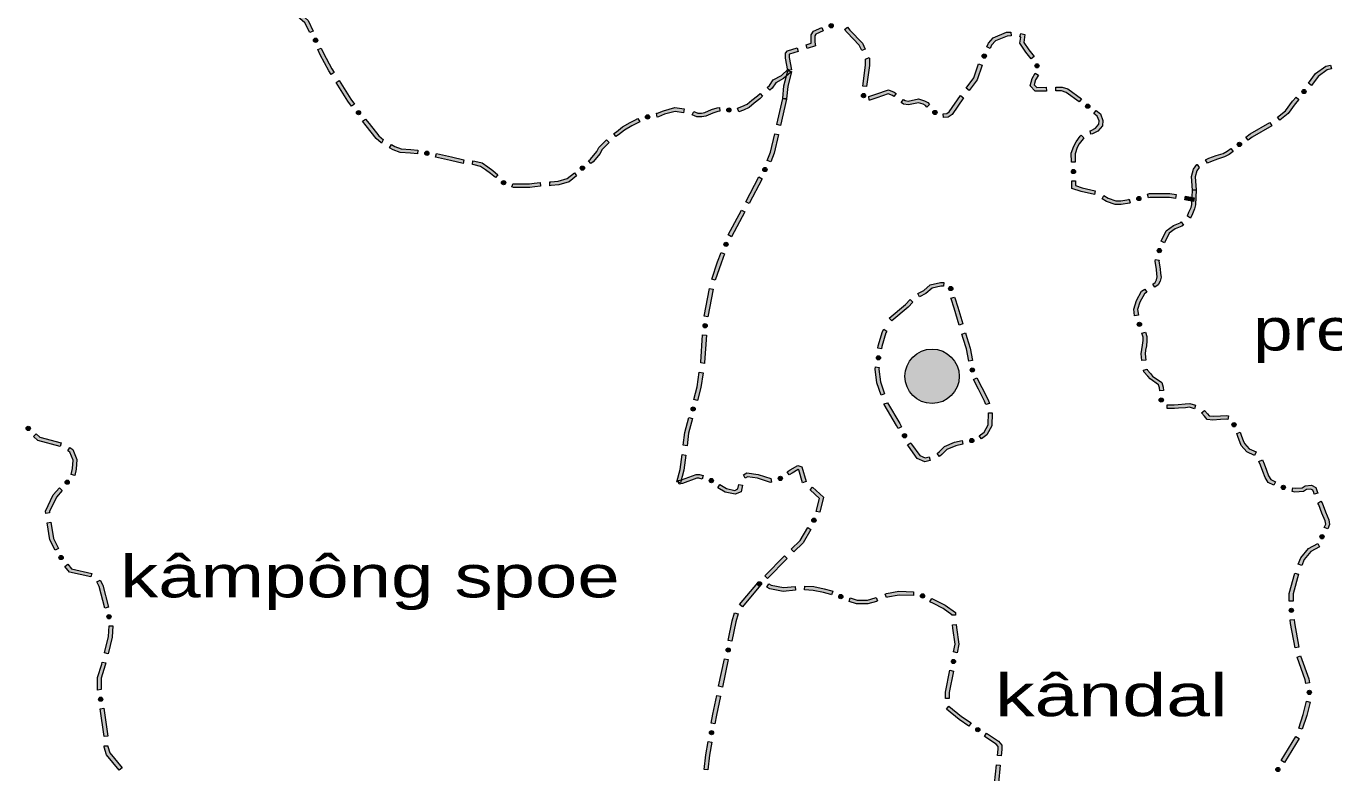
# Model space of a CAD drawing. Header units: metres. Extents: x -835890 to 1024355, y 79891 to 2211954.
# Drawn here: x -433903 to -294392, y 801482 to 881149 of the extents above; entities that cross this region are included whole.
import ezdxf

# ---------------------------------------------------------------- set-up
doc = ezdxf.new("R2010")
doc.units = ezdxf.units.M
doc.header["$LTSCALE"] = 2200
for name, color, linetype, lineweight in [('20', 7, 'Continuous', 13), ('37', 7, 'Continuous', 13), ('8', 7, 'Continuous', 13)]:
    doc.layers.add(name, color=color, linetype=linetype, lineweight=lineweight)

msp = doc.modelspace()

# ---------------------------------------------------------------- hatches: boundary and pattern name
at = {"layer": '37'}
for points in [[(-405296, 882909), (-404843, 882670), (-404428, 882268), (-403833, 881751), (-403283, 880630), (-403642, 880454), (-404156, 881502), (-404699, 881973), (-405080, 882343), (-405483, 882555)], [(-350696, 879143), (-350150, 879319), (-350166, 879399), (-350166, 879843), (-350166, 880234), (-349912, 880614), (-349034, 881022), (-348866, 880659), (-349642, 880299), (-349766, 880113), (-349766, 879843), (-349766, 879438), (-349687, 879047), (-350574, 878762)], [(-347799, 881249, 1), (-348234, 881131, 1)], [(-346287, 881057), (-346021, 880731), (-344683, 879344), (-344392, 878703), (-344756, 878537), (-345019, 879116), (-346321, 880465), (-346597, 880804)], [(-331430, 878940), (-331242, 879325), (-330739, 879908), (-329322, 880490), (-328839, 880519), (-328815, 880120), (-329232, 880095), (-330498, 879574), (-330905, 879103), (-331070, 878765)], [(-327799, 880381), (-327343, 880272), (-327473, 879413), (-326933, 878628), (-326372, 877917), (-326686, 877669), (-327256, 878390), (-327893, 879316), (-327793, 879968), (-327892, 879992)], [(-402923, 879442, 1), (-403122, 879846, 1)], [(-402429, 878813), (-402185, 878258), (-401281, 876598), (-401030, 876194), (-401370, 875983), (-401627, 876397), (-402544, 878081), (-402795, 878651)], [(-352628, 876400), (-352900, 877748), (-352900, 878275), (-352666, 878509), (-351648, 878837), (-351526, 878456), (-352451, 878158), (-352500, 878109), (-352500, 877788), (-352236, 876479)], [(-343978, 877792), (-343944, 877717), (-343944, 876953), (-344239, 874706), (-344636, 874758), (-344344, 876979), (-344344, 877630), (-344343, 877627)], [(-331590, 878156, 1), (-331787, 877752, 1)], [(-354831, 874617), (-354608, 874806), (-354204, 875414), (-353333, 875884), (-352610, 876548), (-352339, 876253), (-353099, 875555), (-353926, 875109), (-354306, 874538), (-354572, 874312)], [(-353172, 873414), (-353057, 874788), (-352651, 876392), (-352263, 876293), (-352661, 874722), (-352773, 873381)], [(-333624, 874548), (-332786, 875618), (-332311, 877113), (-331929, 876992), (-332427, 875428), (-333309, 874301)], [(-325918, 875934), (-326209, 875415), (-326359, 874890), (-326078, 874609), (-325068, 874627), (-325061, 874227), (-326240, 874206), (-326808, 874774), (-326581, 875569), (-326267, 876130)], [(-325956, 876715, 1), (-326155, 877118, 1)], [(-294660, 876580), (-295096, 876500), (-296064, 875794), (-296778, 874823), (-297101, 875060), (-296350, 876081), (-295257, 876877), (-294732, 876973)], [(-400502, 875345), (-399265, 873356), (-398881, 872843), (-399202, 872603), (-399595, 873130), (-400841, 875134)], [(-358020, 872386), (-357538, 872567), (-356983, 872814), (-356479, 873256), (-355890, 873715), (-355592, 873968), (-355333, 873664), (-355637, 873405), (-356224, 872947), (-356765, 872473), (-357386, 872196), (-357879, 872011)], [(-353808, 870647), (-353167, 873442), (-352777, 873353), (-353418, 870558)], [(-344597, 873518, 1), (-344539, 873964, 1)], [(-344000, 873638), (-343991, 873639), (-343268, 873881), (-341917, 874370), (-341286, 874116), (-341073, 873948), (-341321, 873635), (-341488, 873767), (-341925, 873942), (-343137, 873503), (-343909, 873245), (-343963, 873240)], [(-340288, 873329), (-340129, 873202), (-339791, 873146), (-338692, 873399), (-338046, 873197), (-337720, 872993), (-337516, 872789), (-337800, 872506), (-337971, 872678), (-338214, 872830), (-338708, 872985), (-339779, 872738), (-340296, 872825), (-340536, 873015)], [(-336075, 871804), (-335672, 871827), (-335418, 872008), (-334230, 873737), (-333900, 873511), (-335128, 871724), (-335534, 871434), (-336052, 871404)], [(-324068, 874644), (-323394, 874655), (-322766, 874446), (-321319, 873382), (-321556, 873060), (-322952, 874087), (-323456, 874254), (-324061, 874244)], [(-298113, 873309), (-298511, 872875), (-299270, 871828), (-300170, 871112), (-300419, 871425), (-299561, 872108), (-298821, 873128), (-298409, 873579)], [(-297730, 874009, 1), (-297421, 874336, 1)], [(-398308, 871742, 1), (-398577, 872103, 1)], [(-366658, 871850), (-366562, 871865), (-365920, 872123), (-364692, 872465), (-363704, 872313), (-363765, 871917), (-364668, 872056), (-365791, 871743), (-366456, 871477), (-366597, 871455)], [(-362687, 872055), (-362253, 871862), (-361855, 871862), (-361505, 871920), (-360801, 872241), (-360185, 872447), (-359948, 872476), (-359899, 872079), (-360096, 872055), (-360655, 871868), (-361388, 871534), (-361822, 871462), (-362338, 871462), (-362850, 871690)], [(-358715, 872158, 1), (-359158, 872238, 1)], [(-336793, 871780, 1), (-337111, 872099, 1)], [(-320472, 872468, 1), (-320825, 872747, 1)], [(-319740, 872145), (-319298, 871797), (-319026, 871088), (-319084, 870504), (-319575, 869959), (-320145, 869648), (-320301, 869607), (-320404, 869993), (-320294, 870022), (-319827, 870277), (-319469, 870675), (-319433, 871033), (-319632, 871551), (-319987, 871831)], [(-397683, 871241), (-397312, 870745), (-396280, 869452), (-395787, 869019), (-395800, 869026), (-395994, 868677), (-396019, 868690), (-396571, 869174), (-397629, 870501), (-398004, 871002)], [(-371190, 869710), (-370936, 869869), (-370280, 870395), (-369478, 870864), (-368950, 871129), (-368629, 871290), (-368450, 870932), (-368771, 870772), (-369287, 870513), (-370053, 870065), (-370704, 869543), (-370977, 869371)], [(-367392, 871529, 1), (-367822, 871397, 1)], [(-301009, 870520), (-303099, 869311), (-303547, 868973), (-303788, 869292), (-303320, 869645), (-301210, 870867)], [(-354838, 866825), (-354483, 867704), (-354031, 869672), (-353642, 869583), (-354100, 867583), (-354468, 866675)], [(-321072, 869218), (-321152, 869138), (-321560, 868595), (-321780, 868199), (-321998, 867540), (-321986, 866640), (-322386, 866635), (-322399, 867602), (-322148, 868360), (-321896, 868813), (-321455, 869401), (-321355, 869501)], [(-394926, 868527), (-394575, 868315), (-393902, 868070), (-392880, 868006), (-392120, 867915), (-392168, 867517), (-392916, 867607), (-393984, 867674), (-394748, 867953), (-395132, 868184)], [(-390934, 867537, 1), (-391373, 867634, 1)], [(-373915, 866791), (-373705, 866967), (-373013, 867786), (-372813, 868187), (-371974, 869028), (-371691, 868746), (-372484, 867950), (-372676, 867565), (-373422, 866682), (-373659, 866484)], [(-305143, 867768), (-305563, 867452), (-306062, 867202), (-306821, 866964), (-307555, 866688), (-307888, 866520), (-308068, 866878), (-307716, 867055), (-306951, 867342), (-306212, 867574), (-305774, 867794), (-305384, 868087)], [(-304645, 868394, 1), (-304286, 868665, 1)], [(-390134, 867566), (-388542, 867216), (-387205, 866900), (-387297, 866511), (-388631, 866826), (-390220, 867175)], [(-386247, 866776), (-386038, 866760), (-385269, 866550), (-384650, 866136), (-384120, 865738), (-383569, 865296), (-383820, 864984), (-384366, 865422), (-384881, 865810), (-385438, 866182), (-386106, 866364), (-386278, 866378)], [(-308763, 866059), (-308747, 866067), (-309011, 865707), (-309180, 865071), (-309076, 863692), (-309474, 863662), (-309584, 865108), (-309378, 865882), (-309020, 866372), (-308961, 866406)], [(-378051, 864527), (-377921, 864535), (-377162, 864598), (-376171, 864909), (-375414, 865485), (-375172, 865166), (-375985, 864548), (-377085, 864204), (-377893, 864136), (-378027, 864128)], [(-374382, 866141, 1), (-374733, 865860, 1)], [(-357132, 862406), (-355733, 865060), (-355379, 864874), (-356778, 862220)], [(-354985, 866051, 1), (-355195, 865652, 1)], [(-322170, 865413, 1), (-322176, 865863, 1)], [(-382787, 864321, 1), (-383147, 864592, 1)], [(-381959, 864373), (-381859, 864339), (-381369, 864339), (-380977, 864339), (-380206, 864339), (-379693, 864403), (-379057, 864467), (-379017, 864069), (-379648, 864006), (-380181, 863939), (-380977, 863939), (-381369, 863939), (-381924, 863939), (-382086, 863993)], [(-321960, 864641), (-321953, 864131), (-321250, 863897), (-319839, 863588), (-319925, 863197), (-321356, 863511), (-322349, 863842), (-322360, 864635)], [(-309075, 863668), (-309146, 862075), (-309249, 861662), (-309488, 861135), (-309633, 860746), (-309680, 860671), (-310020, 860882), (-309994, 860924), (-309858, 861287), (-309629, 861794), (-309544, 862132), (-309475, 863686)], [(-318914, 863070), (-318461, 862793), (-317665, 862528), (-317101, 862528), (-316280, 862665), (-316213, 862684), (-316106, 862298), (-316193, 862274), (-317068, 862128), (-317730, 862128), (-318631, 862428), (-319122, 862728)], [(-314979, 862817, 1), (-315412, 862697, 1)], [(-314285, 863217), (-314049, 863282), (-311884, 863282), (-311216, 863170), (-311282, 862776), (-311917, 862882), (-313994, 862882), (-314178, 862831)], [(-310229, 863005), (-309288, 862847), (-309354, 862453), (-310295, 862610)], [(-358997, 858868), (-357598, 861521), (-357244, 861335), (-358643, 858681)], [(-310440, 859932), (-310607, 859813), (-311308, 859532), (-311951, 859059), (-312461, 858036), (-312819, 858215), (-312266, 859324), (-311504, 859884), (-310800, 860166), (-310673, 860257)], [(-359167, 858082, 1), (-359320, 857659, 1)], [(-360763, 854163), (-360135, 855996), (-359772, 856998), (-359396, 856862), (-359758, 855863), (-360385, 854034)], [(-313061, 856986, 1), (-312968, 857426, 1)], [(-313027, 856186), (-313053, 856063), (-312917, 855248), (-312870, 854774), (-312819, 854364), (-312928, 853925), (-313150, 853537), (-313473, 853294), (-313713, 853614), (-313456, 853807), (-313303, 854076), (-313225, 854388), (-313268, 854730), (-313314, 855195), (-313460, 856072), (-313418, 856269)], [(-338777, 852640), (-338137, 852960), (-337444, 853555), (-336355, 853814), (-335998, 853794), (-336020, 853395), (-336319, 853411), (-337257, 853188), (-337914, 852624), (-338599, 852282)], [(-361564, 850218), (-360984, 853162), (-360592, 853084), (-361172, 850141)], [(-335163, 852954, 1), (-335364, 853356, 1)], [(-314335, 852773), (-314603, 852593), (-315085, 851715), (-315324, 850907), (-315246, 850305), (-315643, 850253), (-315732, 850940), (-315456, 851870), (-314907, 852871), (-314557, 853105)], [(-341822, 850002), (-340093, 851442), (-339592, 851969), (-339302, 851693), (-339819, 851150), (-341566, 849694)], [(-334850, 852220), (-334840, 852168), (-334505, 851163), (-333970, 849372), (-334354, 849258), (-334886, 851043), (-335227, 852065), (-335243, 852142)], [(-361452, 849410, 1), (-361482, 848961, 1)], [(-343036, 846780), (-343000, 847042), (-342554, 848578), (-342414, 848810), (-342072, 848603), (-342185, 848416), (-342608, 846959), (-342640, 846726)], [(-333684, 848414), (-333539, 847927), (-333198, 846806), (-332958, 845486), (-333351, 845414), (-333587, 846712), (-333922, 847812), (-334068, 848300)], [(-315037, 849140, 1), (-315238, 849543, 1)], [(-314500, 848512), (-314344, 848044), (-314344, 847579), (-314393, 847043), (-314487, 846571), (-314531, 846178), (-314468, 845508), (-314866, 845471), (-314933, 846181), (-314883, 846633), (-314790, 847100), (-314744, 847598), (-314744, 847979), (-314880, 848386)], [(-361938, 845225), (-361927, 845302), (-361733, 848202), (-361334, 848175), (-361529, 845259), (-361543, 845166)], [(-342943, 845985, 1), (-343004, 845539, 1)], [(-362678, 841323), (-362320, 842663), (-362086, 844236), (-361690, 844177), (-361928, 842582), (-362292, 841220)], [(-342702, 841795), (-343144, 843093), (-343343, 844539), (-343308, 844799), (-342912, 844744), (-342940, 844539), (-342753, 843186), (-342323, 841924)], [(-332910, 844250, 1), (-333019, 844687, 1)], [(-314314, 844553), (-314292, 844467), (-313948, 844078), (-313729, 843815), (-312760, 843134), (-312591, 842628), (-312555, 842267), (-312953, 842227), (-312985, 842544), (-313097, 842883), (-314002, 843518), (-314251, 843818), (-314656, 844275), (-314702, 844457)], [(-332466, 843616), (-331960, 842603), (-331278, 841288), (-331143, 840899), (-331521, 840768), (-331646, 841130), (-332316, 842421), (-332824, 843437)], [(-312783, 841033, 1), (-312828, 841481, 1)], [(-362685, 840523, 1), (-362802, 840088, 1)], [(-340859, 838220), (-341047, 838551), (-342359, 840788), (-342380, 840848), (-342001, 840977), (-341994, 840955), (-340700, 838751), (-340511, 838417)], [(-330830, 839878), (-330878, 838500), (-331405, 837550), (-331989, 837128), (-332223, 837453), (-331712, 837822), (-331274, 838610), (-331230, 839891)], [(-312172, 840763), (-311415, 840743), (-311002, 840789), (-310251, 840836), (-309748, 840886), (-309152, 840710), (-309265, 840327), (-309786, 840480), (-310219, 840437), (-310967, 840390), (-311398, 840342), (-312183, 840363)], [(-308204, 840149), (-307882, 839780), (-307699, 839560), (-307281, 839522), (-306501, 839568), (-305820, 839616), (-305623, 839577), (-305702, 839185), (-305845, 839214), (-306475, 839168), (-307288, 839121), (-307900, 839176), (-308186, 839520), (-308505, 839886)], [(-363797, 836432), (-363621, 837798), (-363195, 839391), (-362809, 839288), (-363228, 837721), (-363400, 836381)], [(-304938, 838426, 1), (-305162, 838816, 1)], [(-433837, 838388, 1), (-433519, 838070, 1)], [(-430274, 836297), (-432662, 836930), (-433112, 837380), (-432830, 837663), (-432456, 837289), (-430171, 836684)], [(-340304, 837644, 1), (-340082, 837252, 1)], [(-333240, 836893, 1), (-332799, 836983, 1)], [(-304383, 837813), (-304240, 837419), (-304053, 836951), (-303926, 836609), (-303417, 836056), (-302691, 835717), (-302861, 835354), (-303658, 835728), (-304273, 836396), (-304426, 836806), (-304614, 837277), (-304759, 837677)], [(-429098, 833299), (-428969, 833941), (-428900, 834850), (-429231, 835711), (-429453, 835848), (-429244, 836189), (-428906, 835981), (-428494, 834909), (-428572, 833886), (-428706, 833221)], [(-337451, 834824), (-338043, 834676), (-338831, 835014), (-339787, 836323), (-339875, 836479), (-339527, 836676), (-339450, 836540), (-338572, 835339), (-338009, 835097), (-337548, 835212)], [(-333959, 836542), (-334732, 836384), (-335692, 835973), (-336202, 835462), (-336471, 835243), (-336724, 835552), (-336471, 835759), (-335920, 836310), (-334852, 836768), (-334039, 836934)], [(-364490, 832530), (-364130, 833840), (-363924, 835440), (-363528, 835389), (-363737, 833761), (-364105, 832424)], [(-302011, 834865), (-301829, 834438), (-301593, 833777), (-301366, 833185), (-301124, 832780), (-300601, 832518), (-300781, 832160), (-301407, 832475), (-301727, 833009), (-301968, 833638), (-302201, 834292), (-302379, 834708)], [(-361779, 832816), (-362128, 832916), (-362354, 832916), (-363885, 832364), (-364254, 832281), (-364341, 832672), (-363997, 832749), (-362424, 833316), (-362071, 833316), (-361669, 833201)], [(-360971, 832810, 1), (-360631, 832515, 1)], [(-354377, 832493), (-354480, 832475), (-355897, 832921), (-356932, 833074), (-357188, 832931), (-357383, 833281), (-357007, 833490), (-355807, 833312), (-354453, 832886), (-354446, 832887)], [(-353629, 832774, 1), (-353249, 833015, 1)], [(-351064, 832434), (-351483, 833810), (-351547, 833831), (-352169, 833464), (-352488, 833262), (-352702, 833600), (-352378, 833806), (-351593, 834269), (-351161, 834124), (-350682, 832551)], [(-431798, 829149), (-431837, 829411), (-431019, 831127), (-430342, 831882), (-430044, 831615), (-430683, 830903), (-431424, 829349), (-431403, 829208)], [(-429376, 832661, 1), (-429676, 832326, 1)], [(-357474, 832176), (-357623, 831478), (-358274, 831206), (-359318, 831434), (-360106, 831890), (-359906, 832236), (-359172, 831811), (-358312, 831624), (-357971, 831767), (-357865, 832260)], [(-349624, 829382), (-349283, 830749), (-350270, 831679), (-349996, 831970), (-348838, 830879), (-349236, 829285)], [(-299565, 831868, 1), (-299995, 832000, 1)], [(-298776, 831886), (-298536, 831842), (-297775, 831884), (-297450, 832117), (-296770, 832174), (-296330, 831922), (-296155, 831512), (-296115, 831310), (-296507, 831232), (-296539, 831393), (-296646, 831642), (-296861, 831765), (-297306, 831728), (-297637, 831491), (-298561, 831440), (-298847, 831492)], [(-295782, 830470), (-295653, 830277), (-295296, 829345), (-294911, 828476), (-294855, 827973), (-295044, 827500), (-295415, 827648), (-295264, 828028), (-295302, 828370), (-295666, 829192), (-296011, 830092), (-296115, 830249)], [(-430813, 825252), (-431378, 826345), (-431650, 828160), (-431254, 828219), (-430992, 826469), (-430457, 825435)], [(-352282, 825330), (-351340, 826272), (-350518, 827664), (-350173, 827461), (-351021, 826025), (-352000, 825047)], [(-349751, 828633, 1), (-349968, 828239, 1)], [(-295921, 825601), (-296847, 825088), (-297574, 824228), (-297814, 823599), (-298188, 823741), (-297924, 824435), (-297105, 825402), (-296114, 825951)], [(-295728, 826459, 1), (-295586, 826886, 1)], [(-430279, 824655, 1), (-430073, 824255, 1)], [(-355111, 822502), (-352990, 824623), (-352707, 824340), (-354828, 822219)], [(-426990, 822379), (-429295, 822883), (-429768, 823515), (-429448, 823755), (-429064, 823242), (-426905, 822769)], [(-425504, 819056), (-426100, 821357), (-426360, 821877), (-426002, 822056), (-425723, 821498), (-425117, 819157)], [(-355551, 821497), (-357481, 819200), (-357787, 819457), (-355857, 821754)], [(-355517, 821812, 1), (-355836, 821494, 1)], [(-298153, 822678), (-298744, 820580), (-298744, 819815), (-299144, 819815), (-299144, 820635), (-298539, 822786)], [(-351835, 820958), (-353131, 820840), (-354548, 821113), (-354877, 821304), (-354676, 821650), (-354405, 821493), (-353111, 821243), (-351872, 821356)], [(-347994, 820488), (-348063, 820516), (-348847, 820713), (-349930, 820951), (-350871, 821017), (-350843, 821416), (-349873, 821348), (-348756, 821102), (-347937, 820897), (-347841, 820857)], [(-347201, 820377, 1), (-346785, 820205, 1)], [(-339240, 820404), (-340783, 820448), (-342020, 820223), (-342132, 820180), (-342274, 820553), (-342128, 820609), (-340813, 820849), (-339228, 820804)], [(-338486, 820429, 1), (-338059, 820286, 1)], [(-343066, 819823), (-343182, 819779), (-344100, 819508), (-345326, 819504), (-346114, 819771), (-345985, 820150), (-345261, 819904), (-344158, 819907), (-343310, 820158), (-343208, 820197)], [(-335140, 818291), (-335144, 818358), (-336062, 819012), (-337117, 819539), (-337478, 819744), (-337280, 820091), (-336929, 819892), (-335855, 819355), (-334757, 818573), (-334741, 818315)], [(-298903, 818591, 1), (-298942, 819040, 1)], [(-425117, 818356, 1), (-425004, 817921, 1)], [(-357957, 818440), (-358199, 817594), (-358612, 815531), (-359004, 815609), (-358588, 817688), (-358342, 818550)], [(-298636, 817837), (-298605, 817472), (-298132, 814900), (-298526, 814828), (-299002, 817418), (-299035, 817802)], [(-425547, 814272), (-425107, 816033), (-425040, 817179), (-424641, 817156), (-424710, 815972), (-425159, 814176)], [(-334969, 814382), (-334801, 815215), (-335057, 816933), (-335079, 817292), (-334679, 817317), (-334658, 816975), (-334395, 815204), (-334577, 814302)], [(-359048, 814369, 1), (-358960, 814810, 1)], [(-359011, 813569), (-359631, 810634), (-360023, 810717), (-359403, 813652)], [(-334927, 813582, 1), (-335016, 813141, 1)], [(-297941, 813954), (-297064, 811526), (-296976, 811086), (-297368, 811007), (-297450, 811418), (-298317, 813818)], [(-426292, 810302), (-426297, 810340), (-426297, 811648), (-425844, 813084), (-425789, 813302), (-425401, 813205), (-425459, 812975), (-425897, 811586), (-425897, 810368), (-425896, 810358)], [(-335835, 809428), (-335835, 810091), (-335365, 812421), (-334973, 812342), (-335435, 810051), (-335435, 809428)], [(-425985, 809562, 1), (-425922, 809117, 1)], [(-359838, 809655), (-360261, 807652), (-360420, 806721), (-360814, 806788), (-360654, 807727), (-360229, 809738)], [(-297018, 809839, 1), (-296994, 810289, 1)], [(-425590, 805351), (-426011, 808321), (-425615, 808377), (-425194, 805407)], [(-333318, 806478), (-334364, 807176), (-335730, 808288), (-335477, 808598), (-334126, 807498), (-333096, 806811)], [(-296910, 809022), (-297276, 807598), (-297755, 806132), (-298135, 806256), (-297660, 807710), (-297297, 809122)], [(-360824, 805547, 1), (-360748, 805991, 1)], [(-332562, 806214, 1), (-332188, 805964, 1)], [(-330274, 803335), (-330205, 804000), (-330205, 804293), (-330422, 804546), (-331654, 805368), (-331432, 805701), (-330154, 804848), (-329805, 804441), (-329805, 803980), (-329876, 803293)], [(-298110, 805151), (-299672, 802590), (-300013, 802798), (-298451, 805359)], [(-423980, 801768), (-425349, 803420), (-425591, 804230), (-425591, 804379), (-425191, 804379), (-425191, 804289), (-424989, 803613), (-423672, 802023)], [(-360757, 804750), (-360994, 803365), (-361169, 801791), (-361567, 801835), (-361390, 803421), (-361152, 804817)], [(-329631, 799821), (-330091, 799783), (-330444, 799783), (-330585, 800346), (-330377, 802340), (-329980, 802299), (-330179, 800374), (-330132, 800183), (-330108, 800183), (-329664, 800220)], [(-300480, 801648, 1), (-300246, 802032, 1)]]:
    msp.add_hatch(color=256, dxfattribs=at).paths.add_polyline_path(points)
at = {"layer": '8'}
msp.add_hatch(color=256, dxfattribs=at).paths.add_polyline_path([(-334352, 843792, 1), (-340152, 843792, 1)])

# ---------------------------------------------------------------- linework, layer by layer
at = {"layer": '37'}
for points in [[(-405296, 882909), (-404843, 882670), (-404428, 882268), (-403833, 881751), (-403283, 880630), (-403642, 880454), (-404156, 881502), (-404699, 881973), (-405080, 882343), (-405483, 882555)], [(-350696, 879143), (-350150, 879319), (-350166, 879399), (-350166, 879843), (-350166, 880234), (-349912, 880614), (-349034, 881022), (-348866, 880659), (-349642, 880299), (-349766, 880113), (-349766, 879843), (-349766, 879438), (-349687, 879047), (-350574, 878762)], [(-346287, 881057), (-346021, 880731), (-344683, 879344), (-344392, 878703), (-344756, 878537), (-345019, 879116), (-346321, 880465), (-346597, 880804)], [(-331430, 878940), (-331242, 879325), (-330739, 879908), (-329322, 880490), (-328839, 880519), (-328815, 880120), (-329232, 880095), (-330498, 879574), (-330905, 879103), (-331070, 878765)], [(-327799, 880381), (-327343, 880272), (-327473, 879413), (-326933, 878628), (-326372, 877917), (-326686, 877669), (-327256, 878390), (-327893, 879316), (-327793, 879968), (-327892, 879992)], [(-402429, 878813), (-402185, 878258), (-401281, 876598), (-401030, 876194), (-401370, 875983), (-401627, 876397), (-402544, 878081), (-402795, 878651)], [(-352628, 876400), (-352900, 877748), (-352900, 878275), (-352666, 878509), (-351648, 878837), (-351526, 878456), (-352451, 878158), (-352500, 878109), (-352500, 877788), (-352236, 876479)], [(-343978, 877792), (-343944, 877717), (-343944, 876953), (-344239, 874706), (-344636, 874758), (-344344, 876979), (-344344, 877630), (-344343, 877627)], [(-354831, 874617), (-354608, 874806), (-354204, 875414), (-353333, 875884), (-352610, 876548), (-352339, 876253), (-353099, 875555), (-353926, 875109), (-354306, 874538), (-354572, 874312)], [(-353172, 873414), (-353057, 874788), (-352651, 876392), (-352263, 876293), (-352661, 874722), (-352773, 873381)], [(-333624, 874548), (-332786, 875618), (-332311, 877113), (-331929, 876992), (-332427, 875428), (-333309, 874301)], [(-325918, 875934), (-326209, 875415), (-326359, 874890), (-326078, 874609), (-325068, 874627), (-325061, 874227), (-326240, 874206), (-326808, 874774), (-326581, 875569), (-326267, 876130)], [(-294660, 876580), (-295096, 876500), (-296064, 875794), (-296778, 874823), (-297101, 875060), (-296350, 876081), (-295257, 876877), (-294732, 876973)], [(-400502, 875345), (-399265, 873356), (-398881, 872843), (-399202, 872603), (-399595, 873130), (-400841, 875134)], [(-358020, 872386), (-357538, 872567), (-356983, 872814), (-356479, 873256), (-355890, 873715), (-355592, 873968), (-355333, 873664), (-355637, 873405), (-356224, 872947), (-356765, 872473), (-357386, 872196), (-357879, 872011)], [(-353808, 870647), (-353167, 873442), (-352777, 873353), (-353418, 870558)], [(-344000, 873638), (-343991, 873639), (-343268, 873881), (-341917, 874370), (-341286, 874116), (-341073, 873948), (-341321, 873635), (-341488, 873767), (-341925, 873942), (-343137, 873503), (-343909, 873245), (-343963, 873240)], [(-340288, 873329), (-340129, 873202), (-339791, 873146), (-338692, 873399), (-338046, 873197), (-337720, 872993), (-337516, 872789), (-337800, 872506), (-337971, 872678), (-338214, 872830), (-338708, 872985), (-339779, 872738), (-340296, 872825), (-340536, 873015)], [(-336075, 871804), (-335672, 871827), (-335418, 872008), (-334230, 873737), (-333900, 873511), (-335128, 871724), (-335534, 871434), (-336052, 871404)], [(-324068, 874644), (-323394, 874655), (-322766, 874446), (-321319, 873382), (-321556, 873060), (-322952, 874087), (-323456, 874254), (-324061, 874244)], [(-298113, 873309), (-298511, 872875), (-299270, 871828), (-300170, 871112), (-300419, 871425), (-299561, 872108), (-298821, 873128), (-298409, 873579)], [(-366658, 871850), (-366562, 871865), (-365920, 872123), (-364692, 872465), (-363704, 872313), (-363765, 871917), (-364668, 872056), (-365791, 871743), (-366456, 871477), (-366597, 871455)], [(-362687, 872055), (-362253, 871862), (-361855, 871862), (-361505, 871920), (-360801, 872241), (-360185, 872447), (-359948, 872476), (-359899, 872079), (-360096, 872055), (-360655, 871868), (-361388, 871534), (-361822, 871462), (-362338, 871462), (-362850, 871690)], [(-319740, 872145), (-319298, 871797), (-319026, 871088), (-319084, 870504), (-319575, 869959), (-320145, 869648), (-320301, 869607), (-320404, 869993), (-320294, 870022), (-319827, 870277), (-319469, 870675), (-319433, 871033), (-319632, 871551), (-319987, 871831)], [(-397683, 871241), (-397312, 870745), (-396280, 869452), (-395787, 869019), (-395800, 869026), (-395994, 868677), (-396019, 868690), (-396571, 869174), (-397629, 870501), (-398004, 871002)], [(-371190, 869710), (-370936, 869869), (-370280, 870395), (-369478, 870864), (-368950, 871129), (-368629, 871290), (-368450, 870932), (-368771, 870772), (-369287, 870513), (-370053, 870065), (-370704, 869543), (-370977, 869371)], [(-301009, 870520), (-303099, 869311), (-303547, 868973), (-303788, 869292), (-303320, 869645), (-301210, 870867)], [(-354838, 866825), (-354483, 867704), (-354031, 869672), (-353642, 869583), (-354100, 867583), (-354468, 866675)], [(-321072, 869218), (-321152, 869138), (-321560, 868595), (-321780, 868199), (-321998, 867540), (-321986, 866640), (-322386, 866635), (-322399, 867602), (-322148, 868360), (-321896, 868813), (-321455, 869401), (-321355, 869501)], [(-394926, 868527), (-394575, 868315), (-393902, 868070), (-392880, 868006), (-392120, 867915), (-392168, 867517), (-392916, 867607), (-393984, 867674), (-394748, 867953), (-395132, 868184)], [(-373915, 866791), (-373705, 866967), (-373013, 867786), (-372813, 868187), (-371974, 869028), (-371691, 868746), (-372484, 867950), (-372676, 867565), (-373422, 866682), (-373659, 866484)], [(-305143, 867768), (-305563, 867452), (-306062, 867202), (-306821, 866964), (-307555, 866688), (-307888, 866520), (-308068, 866878), (-307716, 867055), (-306951, 867342), (-306212, 867574), (-305774, 867794), (-305384, 868087)], [(-390134, 867566), (-388542, 867216), (-387205, 866900), (-387297, 866511), (-388631, 866826), (-390220, 867175)], [(-386247, 866776), (-386038, 866760), (-385269, 866550), (-384650, 866136), (-384120, 865738), (-383569, 865296), (-383820, 864984), (-384366, 865422), (-384881, 865810), (-385438, 866182), (-386106, 866364), (-386278, 866378)], [(-308763, 866059), (-308747, 866067), (-309011, 865707), (-309180, 865071), (-309076, 863692), (-309474, 863662), (-309584, 865108), (-309378, 865882), (-309020, 866372), (-308961, 866406)], [(-378051, 864527), (-377921, 864535), (-377162, 864598), (-376171, 864909), (-375414, 865485), (-375172, 865166), (-375985, 864548), (-377085, 864204), (-377893, 864136), (-378027, 864128)], [(-357132, 862406), (-355733, 865060), (-355379, 864874), (-356778, 862220)], [(-381959, 864373), (-381859, 864339), (-381369, 864339), (-380977, 864339), (-380206, 864339), (-379693, 864403), (-379057, 864467), (-379017, 864069), (-379648, 864006), (-380181, 863939), (-380977, 863939), (-381369, 863939), (-381924, 863939), (-382086, 863993)], [(-321960, 864641), (-321953, 864131), (-321250, 863897), (-319839, 863588), (-319925, 863197), (-321356, 863511), (-322349, 863842), (-322360, 864635)], [(-309075, 863668), (-309146, 862075), (-309249, 861662), (-309488, 861135), (-309633, 860746), (-309680, 860671), (-310020, 860882), (-309994, 860924), (-309858, 861287), (-309629, 861794), (-309544, 862132), (-309475, 863686)], [(-318914, 863070), (-318461, 862793), (-317665, 862528), (-317101, 862528), (-316280, 862665), (-316213, 862684), (-316106, 862298), (-316193, 862274), (-317068, 862128), (-317730, 862128), (-318631, 862428), (-319122, 862728)], [(-314285, 863217), (-314049, 863282), (-311884, 863282), (-311216, 863170), (-311282, 862776), (-311917, 862882), (-313994, 862882), (-314178, 862831)], [(-310229, 863005), (-309288, 862847), (-309354, 862453), (-310295, 862610)], [(-358997, 858868), (-357598, 861521), (-357244, 861335), (-358643, 858681)], [(-310440, 859932), (-310607, 859813), (-311308, 859532), (-311951, 859059), (-312461, 858036), (-312819, 858215), (-312266, 859324), (-311504, 859884), (-310800, 860166), (-310673, 860257)], [(-360763, 854163), (-360135, 855996), (-359772, 856998), (-359396, 856862), (-359758, 855863), (-360385, 854034)], [(-313027, 856186), (-313053, 856063), (-312917, 855248), (-312870, 854774), (-312819, 854364), (-312928, 853925), (-313150, 853537), (-313473, 853294), (-313713, 853614), (-313456, 853807), (-313303, 854076), (-313225, 854388), (-313268, 854730), (-313314, 855195), (-313460, 856072), (-313418, 856269)], [(-338777, 852640), (-338137, 852960), (-337444, 853555), (-336355, 853814), (-335998, 853794), (-336020, 853395), (-336319, 853411), (-337257, 853188), (-337914, 852624), (-338599, 852282)], [(-361564, 850218), (-360984, 853162), (-360592, 853084), (-361172, 850141)], [(-314335, 852773), (-314603, 852593), (-315085, 851715), (-315324, 850907), (-315246, 850305), (-315643, 850253), (-315732, 850940), (-315456, 851870), (-314907, 852871), (-314557, 853105)], [(-341822, 850002), (-340093, 851442), (-339592, 851969), (-339302, 851693), (-339819, 851150), (-341566, 849694)], [(-334850, 852220), (-334840, 852168), (-334505, 851163), (-333970, 849372), (-334354, 849258), (-334886, 851043), (-335227, 852065), (-335243, 852142)], [(-343036, 846780), (-343000, 847042), (-342554, 848578), (-342414, 848810), (-342072, 848603), (-342185, 848416), (-342608, 846959), (-342640, 846726)], [(-333684, 848414), (-333539, 847927), (-333198, 846806), (-332958, 845486), (-333351, 845414), (-333587, 846712), (-333922, 847812), (-334068, 848300)], [(-314500, 848512), (-314344, 848044), (-314344, 847579), (-314393, 847043), (-314487, 846571), (-314531, 846178), (-314468, 845508), (-314866, 845471), (-314933, 846181), (-314883, 846633), (-314790, 847100), (-314744, 847598), (-314744, 847979), (-314880, 848386)], [(-361938, 845225), (-361927, 845302), (-361733, 848202), (-361334, 848175), (-361529, 845259), (-361543, 845166)], [(-362678, 841323), (-362320, 842663), (-362086, 844236), (-361690, 844177), (-361928, 842582), (-362292, 841220)], [(-342702, 841795), (-343144, 843093), (-343343, 844539), (-343308, 844799), (-342912, 844744), (-342940, 844539), (-342753, 843186), (-342323, 841924)], [(-314314, 844553), (-314292, 844467), (-313948, 844078), (-313729, 843815), (-312760, 843134), (-312591, 842628), (-312555, 842267), (-312953, 842227), (-312985, 842544), (-313097, 842883), (-314002, 843518), (-314251, 843818), (-314656, 844275), (-314702, 844457)], [(-332466, 843616), (-331960, 842603), (-331278, 841288), (-331143, 840899), (-331521, 840768), (-331646, 841130), (-332316, 842421), (-332824, 843437)], [(-340859, 838220), (-341047, 838551), (-342359, 840788), (-342380, 840848), (-342001, 840977), (-341994, 840955), (-340700, 838751), (-340511, 838417)], [(-330830, 839878), (-330878, 838500), (-331405, 837550), (-331989, 837128), (-332223, 837453), (-331712, 837822), (-331274, 838610), (-331230, 839891)], [(-312172, 840763), (-311415, 840743), (-311002, 840789), (-310251, 840836), (-309748, 840886), (-309152, 840710), (-309265, 840327), (-309786, 840480), (-310219, 840437), (-310967, 840390), (-311398, 840342), (-312183, 840363)], [(-308204, 840149), (-307882, 839780), (-307699, 839560), (-307281, 839522), (-306501, 839568), (-305820, 839616), (-305623, 839577), (-305702, 839185), (-305845, 839214), (-306475, 839168), (-307288, 839121), (-307900, 839176), (-308186, 839520), (-308505, 839886)], [(-363797, 836432), (-363621, 837798), (-363195, 839391), (-362809, 839288), (-363228, 837721), (-363400, 836381)], [(-430274, 836297), (-432662, 836930), (-433112, 837380), (-432830, 837663), (-432456, 837289), (-430171, 836684)], [(-304383, 837813), (-304240, 837419), (-304053, 836951), (-303926, 836609), (-303417, 836056), (-302691, 835717), (-302861, 835354), (-303658, 835728), (-304273, 836396), (-304426, 836806), (-304614, 837277), (-304759, 837677)], [(-429098, 833299), (-428969, 833941), (-428900, 834850), (-429231, 835711), (-429453, 835848), (-429244, 836189), (-428906, 835981), (-428494, 834909), (-428572, 833886), (-428706, 833221)], [(-337451, 834824), (-338043, 834676), (-338831, 835014), (-339787, 836323), (-339875, 836479), (-339527, 836676), (-339450, 836540), (-338572, 835339), (-338009, 835097), (-337548, 835212)], [(-333959, 836542), (-334732, 836384), (-335692, 835973), (-336202, 835462), (-336471, 835243), (-336724, 835552), (-336471, 835759), (-335920, 836310), (-334852, 836768), (-334039, 836934)], [(-364490, 832530), (-364130, 833840), (-363924, 835440), (-363528, 835389), (-363737, 833761), (-364105, 832424)], [(-302011, 834865), (-301829, 834438), (-301593, 833777), (-301366, 833185), (-301124, 832780), (-300601, 832518), (-300781, 832160), (-301407, 832475), (-301727, 833009), (-301968, 833638), (-302201, 834292), (-302379, 834708)], [(-361779, 832816), (-362128, 832916), (-362354, 832916), (-363885, 832364), (-364254, 832281), (-364341, 832672), (-363997, 832749), (-362424, 833316), (-362071, 833316), (-361669, 833201)], [(-354377, 832493), (-354480, 832475), (-355897, 832921), (-356932, 833074), (-357188, 832931), (-357383, 833281), (-357007, 833490), (-355807, 833312), (-354453, 832886), (-354446, 832887)], [(-351064, 832434), (-351483, 833810), (-351547, 833831), (-352169, 833464), (-352488, 833262), (-352702, 833600), (-352378, 833806), (-351593, 834269), (-351161, 834124), (-350682, 832551)], [(-431798, 829149), (-431837, 829411), (-431019, 831127), (-430342, 831882), (-430044, 831615), (-430683, 830903), (-431424, 829349), (-431403, 829208)], [(-357474, 832176), (-357623, 831478), (-358274, 831206), (-359318, 831434), (-360106, 831890), (-359906, 832236), (-359172, 831811), (-358312, 831624), (-357971, 831767), (-357865, 832260)], [(-349624, 829382), (-349283, 830749), (-350270, 831679), (-349996, 831970), (-348838, 830879), (-349236, 829285)], [(-298776, 831886), (-298536, 831842), (-297775, 831884), (-297450, 832117), (-296770, 832174), (-296330, 831922), (-296155, 831512), (-296115, 831310), (-296507, 831232), (-296539, 831393), (-296646, 831642), (-296861, 831765), (-297306, 831728), (-297637, 831491), (-298561, 831440), (-298847, 831492)], [(-295782, 830470), (-295653, 830277), (-295296, 829345), (-294911, 828476), (-294855, 827973), (-295044, 827500), (-295415, 827648), (-295264, 828028), (-295302, 828370), (-295666, 829192), (-296011, 830092), (-296115, 830249)], [(-430813, 825252), (-431378, 826345), (-431650, 828160), (-431254, 828219), (-430992, 826469), (-430457, 825435)], [(-352282, 825330), (-351340, 826272), (-350518, 827664), (-350173, 827461), (-351021, 826025), (-352000, 825047)], [(-295921, 825601), (-296847, 825088), (-297574, 824228), (-297814, 823599), (-298188, 823741), (-297924, 824435), (-297105, 825402), (-296114, 825951)], [(-355111, 822502), (-352990, 824623), (-352707, 824340), (-354828, 822219)], [(-426990, 822379), (-429295, 822883), (-429768, 823515), (-429448, 823755), (-429064, 823242), (-426905, 822769)], [(-425504, 819056), (-426100, 821357), (-426360, 821877), (-426002, 822056), (-425723, 821498), (-425117, 819157)], [(-355551, 821497), (-357481, 819200), (-357787, 819457), (-355857, 821754)], [(-298153, 822678), (-298744, 820580), (-298744, 819815), (-299144, 819815), (-299144, 820635), (-298539, 822786)], [(-351835, 820958), (-353131, 820840), (-354548, 821113), (-354877, 821304), (-354676, 821650), (-354405, 821493), (-353111, 821243), (-351872, 821356)], [(-347994, 820488), (-348063, 820516), (-348847, 820713), (-349930, 820951), (-350871, 821017), (-350843, 821416), (-349873, 821348), (-348756, 821102), (-347937, 820897), (-347841, 820857)], [(-339240, 820404), (-340783, 820448), (-342020, 820223), (-342132, 820180), (-342274, 820553), (-342128, 820609), (-340813, 820849), (-339228, 820804)], [(-343066, 819823), (-343182, 819779), (-344100, 819508), (-345326, 819504), (-346114, 819771), (-345985, 820150), (-345261, 819904), (-344158, 819907), (-343310, 820158), (-343208, 820197)], [(-335140, 818291), (-335144, 818358), (-336062, 819012), (-337117, 819539), (-337478, 819744), (-337280, 820091), (-336929, 819892), (-335855, 819355), (-334757, 818573), (-334741, 818315)], [(-357957, 818440), (-358199, 817594), (-358612, 815531), (-359004, 815609), (-358588, 817688), (-358342, 818550)], [(-298636, 817837), (-298605, 817472), (-298132, 814900), (-298526, 814828), (-299002, 817418), (-299035, 817802)], [(-425547, 814272), (-425107, 816033), (-425040, 817179), (-424641, 817156), (-424710, 815972), (-425159, 814176)], [(-334969, 814382), (-334801, 815215), (-335057, 816933), (-335079, 817292), (-334679, 817317), (-334658, 816975), (-334395, 815204), (-334577, 814302)], [(-359011, 813569), (-359631, 810634), (-360023, 810717), (-359403, 813652)], [(-297941, 813954), (-297064, 811526), (-296976, 811086), (-297368, 811007), (-297450, 811418), (-298317, 813818)], [(-426292, 810302), (-426297, 810340), (-426297, 811648), (-425844, 813084), (-425789, 813302), (-425401, 813205), (-425459, 812975), (-425897, 811586), (-425897, 810368), (-425896, 810358)], [(-335835, 809428), (-335835, 810091), (-335365, 812421), (-334973, 812342), (-335435, 810051), (-335435, 809428)], [(-359838, 809655), (-360261, 807652), (-360420, 806721), (-360814, 806788), (-360654, 807727), (-360229, 809738)], [(-425590, 805351), (-426011, 808321), (-425615, 808377), (-425194, 805407)], [(-333318, 806478), (-334364, 807176), (-335730, 808288), (-335477, 808598), (-334126, 807498), (-333096, 806811)], [(-296910, 809022), (-297276, 807598), (-297755, 806132), (-298135, 806256), (-297660, 807710), (-297297, 809122)], [(-330274, 803335), (-330205, 804000), (-330205, 804293), (-330422, 804546), (-331654, 805368), (-331432, 805701), (-330154, 804848), (-329805, 804441), (-329805, 803980), (-329876, 803293)], [(-298110, 805151), (-299672, 802590), (-300013, 802798), (-298451, 805359)], [(-423980, 801768), (-425349, 803420), (-425591, 804230), (-425591, 804379), (-425191, 804379), (-425191, 804289), (-424989, 803613), (-423672, 802023)], [(-360757, 804750), (-360994, 803365), (-361169, 801791), (-361567, 801835), (-361390, 803421), (-361152, 804817)], [(-329631, 799821), (-330091, 799783), (-330444, 799783), (-330585, 800346), (-330377, 802340), (-329980, 802299), (-330179, 800374), (-330132, 800183), (-330108, 800183), (-329664, 800220)]]:
    msp.add_lwpolyline(points, close=True, dxfattribs=at)
for centre in [(-348017, 881190), (-403023, 879644), (-331689, 877954), (-326056, 876916), (-344568, 873741), (-297576, 874172), (-398442, 871922), (-358936, 872198), (-336952, 871939), (-320648, 872608), (-367607, 871463), (-391153, 867586), (-304465, 868530), (-374558, 866000), (-355090, 865851), (-322173, 865638), (-382967, 864456), (-315196, 862757), (-359243, 857871), (-313014, 857206), (-335263, 853155), (-361467, 849186), (-315137, 849341), (-342974, 845762), (-332965, 844469), (-312805, 841257), (-362744, 840305), (-305050, 838621), (-433678, 838229), (-340193, 837448), (-333019, 836938), (-360801, 832662), (-353439, 832895), (-429526, 832493), (-299780, 831934), (-349859, 828436), (-295657, 826672), (-430176, 824455), (-355677, 821653), (-346993, 820291), (-338273, 820357), (-298922, 818816), (-425060, 818138), (-359004, 814590), (-334971, 813362), (-425953, 809340), (-297006, 810064), (-360786, 805769), (-332375, 806089), (-300363, 801840)]:
    msp.add_circle(centre, 225, dxfattribs=at)
at = {"layer": '8'}
msp.add_circle((-337252, 843792), 2900, dxfattribs=at)

# ---------------------------------------------------------------- texts
at = {"layer": '20'}
for s, width, p in [('prey vêng', 1.25, (-302988, 846550)), ('kâmpông spoe', 1.35, (-423875, 820203)), ('kândal', 1.4, (-330545, 807526))]:
    msp.add_text(s, height=4500, dxfattribs=dict(at, width=width)).set_placement(p)

doc.saveas('drawing.dxf')
